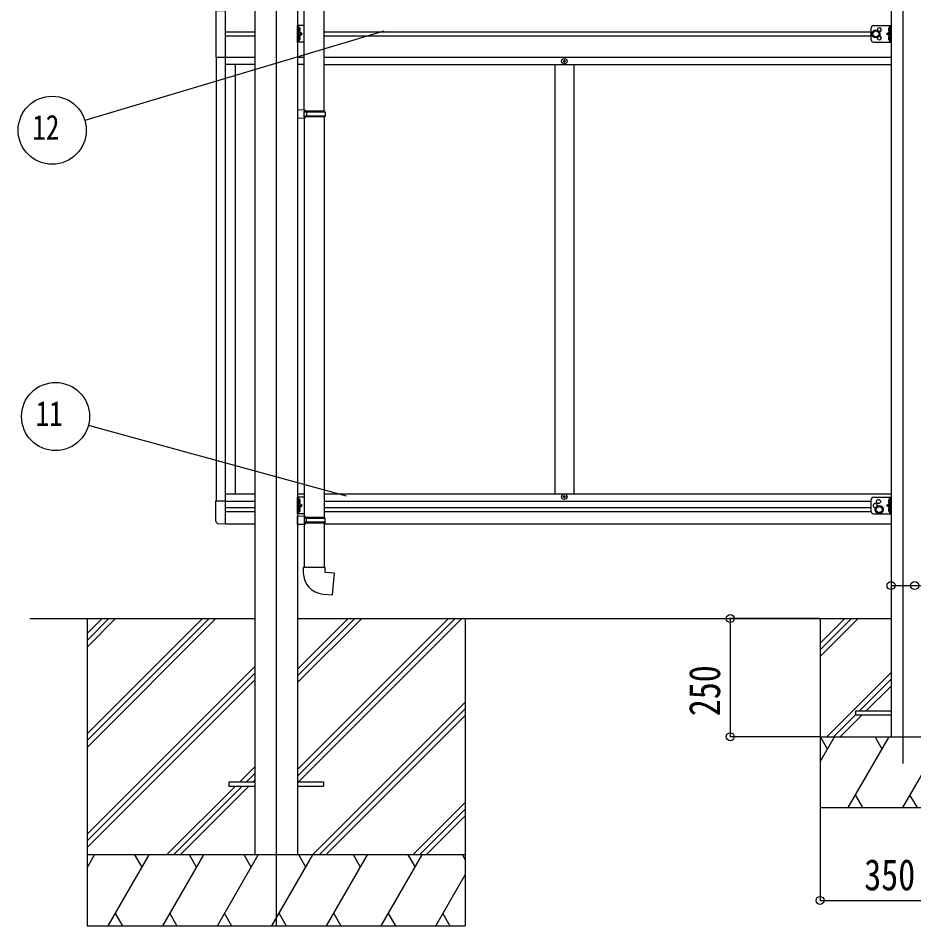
# Model space of a CAD drawing. Units: millimetres, scale not verified. Extents: x -10512 to 10512, y -7425 to 7425.
# Drawn here: x -2342 to -448, y -4840 to -2920 of the extents above; entities that cross this region are included whole.
import ezdxf
from ezdxf.enums import TextEntityAlignment as Align

# ---------------------------------------------------------------- set-up
doc = ezdxf.new("R2010")
doc.units = ezdxf.units.MM
doc.header["$LTSCALE"] = 30
for name, color, linetype in [('0-3_YKK_12', 2, 'Continuous'), ('0-4_YKK_13', 4, 'Continuous'), ('0-5_YKK_A1', 4, 'Continuous'), ('0-6_YKK_D', 6, 'Continuous')]:
    doc.layers.add(name, color=color, linetype=linetype)
doc.styles.add('ＭＳ ゴシック', font='')
doc.styles.get('ＭＳ ゴシック').set_extended_font_data('MS Gothic')

msp = doc.modelspace()

# ---------------------------------------------------------------- linework, layer by layer
at = {"layer": '0-3_YKK_12'}
for p, q in [((-1795.8, -1665.8), (-1795.8, -4840.21)), ((-470.8, -2070.22), (-470.8, -4497.07))]:
    msp.add_line(p, q, dxfattribs=at)
at = {"layer": '0-4_YKK_13'}
for p, q in [((-1736.6, -3114.83), (-1736.6, -2272.69)), ((-1694.6, -3117.39), (-1694.6, -2270.13)), ((-1750.6, -2971.19), (-1750.6, -2936.19)), ((-1736.6, -2936.19), (-1750.6, -2936.19)), ((-1748.1, -2971.19), (-1748.1, -2936.19)), ((-532.8, -2936.19), (-495.8, -2936.19)), ((-498.3, -2971.19), (-498.3, -2936.19)), ((-495.8, -2971.19), (-495.8, -2936.19)), ((-1747.6, -2948.69), (-1748.1, -2948.6)), ((-1748.1, -2953.69), (-1741.1, -2953.69)), ((-1747.6, -2940.69), (-1746.8, -2940.83)), ((-1747.6, -2948.69), (-1746.8, -2948.55)), ((-537.8, -2966.19), (-537.8, -2941.19)), ((-498.3, -2953.69), (-505.3, -2953.69)), ((-498.8, -2940.69), (-499.6, -2940.83)), ((-498.8, -2948.69), (-499.6, -2948.55)), ((-498.8, -2948.69), (-498.3, -2948.6)), ((-1736.6, -2971.19), (-1750.6, -2971.19)), ((-1747.6, -2966.69), (-1748.1, -2966.6)), ((-1747.6, -2958.69), (-1746.8, -2958.83)), ((-1747.6, -2966.69), (-1746.8, -2966.55)), ((-532.8, -2971.19), (-495.8, -2971.19)), ((-498.8, -2958.69), (-499.6, -2958.83)), ((-498.8, -2966.69), (-499.6, -2966.55)), ((-498.8, -2966.69), (-498.3, -2966.6)), ((-1188.3, -3011.19), (-1189.3, -3011.19)), ((-1185.3, -3012.19), (-1184.3, -3012.19)), ((-1734.6, -3114.89), (-1750.6, -3114.42)), ((-1750.6, -3114.42), (-1750.6, -3132.36)), ((-1734.6, -3116.89), (-1736.6, -3116.89)), ((-1693.6, -3117.39), (-1736.6, -3117.39)), ((-1692.6, -3119.39), (-1736.6, -3119.39)), ((-1692.6, -3127.39), (-1736.6, -3127.39)), ((-1734.6, -3116.89), (-1734.6, -3114.89)), ((-1732.13, -3119.39), (-1731.7, -3117.39)), ((-1692.6, -3119.39), (-1693.6, -3117.39)), ((-1692.6, -3127.39), (-1693.6, -3129.39)), ((-1692.6, -3119.39), (-1692.6, -3127.39)), ((-1734.6, -3131.89), (-1750.6, -3132.36)), ((-1693.6, -3129.39), (-1736.6, -3129.39)), ((-1736.6, -3131.95), (-1736.6, -3974.08)), ((-1734.6, -3131.89), (-1734.6, -3129.89)), ((-1694.6, -3129.39), (-1694.6, -3976.64)), ((-1750.6, -3968.69), (-1750.6, -3933.69)), ((-1736.6, -3933.69), (-1750.6, -3933.69)), ((-1748.1, -3968.69), (-1748.1, -3933.69)), ((-1188.3, -3933.19), (-1189.3, -3933.19)), ((-1185.3, -3932.19), (-1184.3, -3932.19)), ((-532.8, -3933.69), (-495.8, -3933.69)), ((-498.3, -3968.69), (-498.3, -3933.69)), ((-495.8, -3968.69), (-495.8, -3933.69)), ((-1923.3, -3984.4), (-1923.3, -3941.5)), ((-1923.3, -3941.5), (-1902.8, -3941.5)), ((-1902.8, -3990.69), (-1902.8, -3941.5)), ((-1747.6, -3946.19), (-1748.1, -3946.1)), ((-1748.1, -3951.19), (-1741.1, -3951.19)), ((-1747.6, -3938.19), (-1746.8, -3938.33)), ((-1747.6, -3946.19), (-1746.8, -3946.05)), ((-537.8, -3963.69), (-537.8, -3938.69)), ((-498.3, -3951.19), (-505.3, -3951.19)), ((-498.8, -3938.19), (-499.6, -3938.33)), ((-498.8, -3946.19), (-499.6, -3946.05)), ((-498.8, -3946.19), (-498.3, -3946.1)), ((-1736.6, -3968.69), (-1750.6, -3968.69)), ((-1734.6, -3974.14), (-1750.6, -3973.67)), ((-1750.6, -3991.61), (-1750.6, -3973.67)), ((-1747.6, -3964.19), (-1748.1, -3964.1)), ((-1747.6, -3956.19), (-1746.8, -3956.33)), ((-1747.6, -3964.19), (-1746.8, -3964.05)), ((-532.8, -3968.69), (-495.8, -3968.69)), ((-498.8, -3956.19), (-499.6, -3956.33)), ((-498.8, -3964.19), (-499.6, -3964.05)), ((-498.8, -3964.19), (-498.3, -3964.1)), ((-1902.8, -3990.69), (-1918.09, -3989.89)), ((-1734.6, -3991.14), (-1750.6, -3991.61)), ((-1693.6, -3976.64), (-1736.6, -3976.64)), ((-1692.6, -3978.64), (-1736.6, -3978.64)), ((-1692.6, -3986.64), (-1736.6, -3986.64)), ((-1693.6, -3988.64), (-1736.6, -3988.64)), ((-1734.6, -3989.14), (-1736.6, -3989.14)), ((-1736.6, -3991.2), (-1736.6, -4082.64)), ((-1734.6, -3974.14), (-1734.6, -3976.14)), ((-1734.6, -3989.14), (-1734.6, -3991.14)), ((-1732.13, -3986.64), (-1731.7, -3988.64)), ((-1694.6, -3988.64), (-1694.6, -4082.64)), ((-1692.6, -3978.64), (-1693.6, -3976.64)), ((-1692.6, -3986.64), (-1693.6, -3988.64)), ((-1692.6, -3986.64), (-1692.6, -3978.64)), ((-1692.6, -4082.64), (-1738.6, -4082.64)), ((-1738.6, -4082.64), (-1738.6, -4093.56)), ((-1692.6, -4092.64), (-1692.6, -4082.64)), ((-495.8, -4386.21), (-570.8, -4386.21)), ((-1895.8, -4535.71), (-1895.8, -4544.71)), ((-1895.8, -4535.71), (-1841, -4535.71)), ((-1895.8, -4544.71), (-1841, -4544.71)), ((-1750.6, -4535.71), (-1695.8, -4535.71)), ((-1750.6, -4544.71), (-1695.8, -4544.71)), ((-1695.8, -4535.71), (-1695.8, -4544.71))]:
    msp.add_line(p, q, dxfattribs=at)
for points in [[(-1902.8, -2904.69), (-1923.5, -2904.69), (-1923.5, -3002.69), (-1902.8, -3002.69)], [(-1748.49, -2944.69), (-1747.86, -2943.5), (-1745.62, -2942.39)], [(-1748.49, -2944.69), (-1747.86, -2945.88), (-1745.62, -2946.99)], [(-1747.6, -2948.69), (-1747.6, -2940.69), (-1748.1, -2940.78), (-1748.1, -2948.6)], [(-1748.1, -2958.69), (-1741.1, -2953.69), (-1748.1, -2948.69)], [(-498.3, -2958.69), (-505.3, -2953.69), (-498.3, -2948.69)], [(-497.92, -2944.69), (-498.55, -2943.5), (-500.78, -2942.39)], [(-497.92, -2944.69), (-498.55, -2945.88), (-500.78, -2946.99)], [(-498.8, -2948.69), (-498.8, -2940.69), (-498.3, -2940.78), (-498.3, -2948.6)], [(-1748.49, -2962.69), (-1747.86, -2961.5), (-1745.62, -2960.39)], [(-1748.49, -2962.69), (-1747.86, -2963.88), (-1745.62, -2964.99)], [(-1747.6, -2966.69), (-1747.6, -2958.69), (-1748.1, -2958.78), (-1748.1, -2966.6)], [(-497.92, -2962.69), (-498.55, -2961.5), (-500.78, -2960.39)], [(-497.92, -2962.69), (-498.55, -2963.88), (-500.78, -2964.99)], [(-498.8, -2966.69), (-498.8, -2958.69), (-498.3, -2958.78), (-498.3, -2966.6)], [(-1189.3, -3011.19), (-1189.3, -3012.19), (-1188.3, -3012.19)], [(-1186.3, -3010.19), (-1186.3, -3009.19), (-1187.3, -3009.19), (-1187.3, -3010.19)], [(-1187.3, -3013.19), (-1187.3, -3014.19), (-1186.3, -3014.19), (-1186.3, -3013.19)], [(-1184.3, -3012.19), (-1184.3, -3011.19), (-1185.3, -3011.19)], [(-1734.6, -3129.89), (-1736.6, -3129.89), (-1736.6, -3116.89)], [(-1732.13, -3119.39), (-1732.13, -3127.39), (-1731.7, -3129.39)], [(-1189.3, -3933.19), (-1189.3, -3932.19), (-1188.3, -3932.19)], [(-1187.3, -3931.19), (-1187.3, -3930.19), (-1186.3, -3930.19), (-1186.3, -3931.19)], [(-1186.3, -3934.19), (-1186.3, -3935.19), (-1187.3, -3935.19), (-1187.3, -3934.19)], [(-1184.3, -3932.19), (-1184.3, -3933.19), (-1185.3, -3933.19)], [(-1748.49, -3942.19), (-1747.86, -3941), (-1745.62, -3939.89)], [(-1748.49, -3942.19), (-1747.86, -3943.38), (-1745.62, -3944.49)], [(-1747.6, -3946.19), (-1747.6, -3938.19), (-1748.1, -3938.28), (-1748.1, -3946.1)], [(-1748.1, -3956.19), (-1741.1, -3951.19), (-1748.1, -3946.19)], [(-498.3, -3956.19), (-505.3, -3951.19), (-498.3, -3946.19)], [(-497.92, -3942.19), (-498.55, -3941), (-500.78, -3939.89)], [(-497.92, -3942.19), (-498.55, -3943.38), (-500.78, -3944.49)], [(-498.8, -3946.19), (-498.8, -3938.19), (-498.3, -3938.28), (-498.3, -3946.1)], [(-1748.49, -3960.19), (-1747.86, -3959), (-1745.62, -3957.89)], [(-1748.49, -3960.19), (-1747.86, -3961.38), (-1745.62, -3962.49)], [(-1747.6, -3964.19), (-1747.6, -3956.19), (-1748.1, -3956.28), (-1748.1, -3964.1)], [(-497.92, -3960.19), (-498.55, -3959), (-500.78, -3957.89)], [(-497.92, -3960.19), (-498.55, -3961.38), (-500.78, -3962.49)], [(-498.8, -3964.19), (-498.8, -3956.19), (-498.3, -3956.28), (-498.3, -3964.1)], [(-1734.6, -3976.14), (-1736.6, -3976.14), (-1736.6, -3989.14)], [(-1732.13, -3986.64), (-1732.13, -3978.64), (-1731.7, -3976.64)], [(-1697.52, -4138.38), (-1676.69, -4140.21), (-1672.68, -4094.38), (-1692.6, -4092.64)], [(-570.8, -4386.21), (-570.8, -4394.21), (-495.8, -4394.21)]]:
    msp.add_lwpolyline(points, dxfattribs=at)
for points in [[(-527.8, -2946.18), (-521.3, -2949.94), (-521.3, -2957.44), (-527.8, -2961.19), (-534.3, -2957.44), (-534.3, -2949.94)], [(-520.8, -3952.18), (-514.3, -3955.94), (-514.3, -3963.44), (-520.8, -3967.19), (-527.3, -3963.44), (-527.3, -3955.94)]]:
    msp.add_lwpolyline(points, close=True, dxfattribs=at)
for centre, radius in [((-527.8, -2953.69), 8.5), ((-527.8, -2953.69), 7.5), ((-527.8, -2953.69), 6.5), ((-1186.8, -3011.69), 5.9), ((-1186.8, -3932.69), 5.9), ((-520.8, -3959.69), 8.5), ((-520.8, -3959.69), 7.5), ((-520.8, -3959.69), 6.5), ((-522.3, -3942.69), 4.25)]:
    msp.add_circle(centre, radius, dxfattribs=at)
for centre, radius, start, end in [((-532.8, -2941.19), 5, 90, 180), ((-1746.96, -2941.72), 0.9, 32.05588, 80), ((-1746.96, -2947.66), 0.9, 280, 327.94412), ((-1751.7, -2944.69), 6.5, 327.94412, 32.05588), ((-520.8, -2945.19), 4.25, 274.76077, 186.29431), ((-494.7, -2944.69), 6.5, 147.94412, 212.05588), ((-499.45, -2941.72), 0.9, 100, 147.94412), ((-499.45, -2947.66), 0.9, 212.05588, 260), ((-1746.96, -2959.72), 0.9, 32.05588, 80), ((-1746.96, -2965.66), 0.9, 280, 327.94412), ((-1751.7, -2962.69), 6.5, 327.94412, 32.05588), ((-532.8, -2966.19), 5, 180, 270), ((-520.8, -2962.19), 4.25, 173.70569, 85.23923), ((-494.7, -2962.69), 6.5, 147.94412, 212.05588), ((-499.45, -2959.72), 0.9, 100, 147.94412), ((-499.45, -2965.66), 0.9, 212.05588, 260), ((-1188.3, -3010.19), 1, 270, 0), ((-1188.3, -3013.19), 1, 0, 90), ((-1185.3, -3010.19), 1, 180, 270), ((-1185.3, -3013.19), 1, 90, 180), ((-1188.3, -3931.19), 1, 270, 0), ((-1188.3, -3934.19), 1, 0, 90), ((-1185.3, -3931.19), 1, 180, 270), ((-1185.3, -3934.19), 1, 90, 180), ((-532.8, -3938.69), 5, 90, 180), ((-1746.96, -3939.22), 0.9, 32.05588, 80), ((-1746.96, -3945.16), 0.9, 280, 327.94412), ((-1751.7, -3942.19), 6.5, 327.94412, 32.05588), ((-529.3, -3951.19), 4.25, 342.88004, 287.12346), ((-494.7, -3942.19), 6.5, 147.94412, 212.05588), ((-499.45, -3939.22), 0.9, 100, 147.94412), ((-499.45, -3945.16), 0.9, 212.05588, 260), ((-1746.96, -3957.22), 0.9, 32.05588, 80), ((-1746.96, -3963.16), 0.9, 280, 327.94412), ((-1751.7, -3960.19), 6.5, 327.94412, 32.05588), ((-532.8, -3963.69), 5, 180, 270), ((-494.7, -3960.19), 6.5, 147.94412, 212.05588), ((-499.45, -3957.22), 0.9, 100, 147.94412), ((-499.45, -3963.16), 0.9, 212.05588, 260), ((-1917.8, -3984.4), 5.5, 180, 267), ((-1693.6, -4093.56), 45, 180, 265)]:
    msp.add_arc(centre, radius, start, end, dxfattribs=at)
at = {"layer": '0-5_YKK_A1'}
for p, q in [((-1841, -2061.21), (-1841, -4690.21)), ((-1750.6, -2061.21), (-1750.6, -4690.21)), ((-495.8, -2077.21), (-495.8, -4440.21)), ((-1902.8, -3990.69), (-1902.8, -2116.69)), ((-1902.8, -2949.19), (-1841, -2949.19)), ((-1694.6, -2949.19), (-537.8, -2949.19)), ((-1841, -2958.19), (-1902.8, -2958.19)), ((-537.8, -2958.19), (-1694.6, -2958.19)), ((-1922.8, -3002.69), (-1922.8, -3941.49)), ((-1902.8, -3002.69), (-1841, -3002.69)), ((-1750.6, -3002.69), (-1736.6, -3002.69)), ((-1694.6, -3002.69), (-495.8, -3002.69)), ((-1841, -3018.19), (-1902.8, -3018.19)), ((-1882.8, -3018.19), (-1882.8, -3926.19)), ((-1736.6, -3018.19), (-1750.6, -3018.19)), ((-1694.6, -3018.19), (-495.8, -3018.19)), ((-1206.8, -3018.19), (-1206.8, -3926.19)), ((-1166.8, -3018.19), (-1166.8, -3926.19)), ((-1902.8, -3926.19), (-1841, -3926.19)), ((-1750.6, -3926.19), (-1736.6, -3926.19)), ((-1694.6, -3926.19), (-495.8, -3926.19)), ((-1902.8, -3941.69), (-1841, -3941.69)), ((-1694.6, -3941.69), (-537.8, -3941.69)), ((-1902.8, -3955.19), (-1841, -3955.19)), ((-1902.8, -3964.19), (-1841, -3964.19)), ((-1694.6, -3955.19), (-537.8, -3955.19)), ((-1694.6, -3964.19), (-537.78, -3964.19)), ((-1902.8, -3990.19), (-1841, -3990.19)), ((-1694.6, -3990.19), (-495.8, -3990.19)), ((-2316.84, -4190.21), (-1841, -4190.21)), ((-2196, -4190.21), (-2196, -4840.21)), ((-2196, -4434.38), (-1951.82, -4190.21)), ((-2196, -4448.53), (-1937.68, -4190.21)), ((-2196, -4462.67), (-1923.54, -4190.21)), ((-2196, -4250.54), (-2135.67, -4190.21)), ((-2196, -4236.4), (-2149.81, -4190.21)), ((-2196, -4222.25), (-2163.96, -4190.21)), ((-1750.8, -4509.68), (-1431.32, -4190.21)), ((-1750.8, -4523.82), (-1417.18, -4190.21)), ((-1750.8, -4325.84), (-1615.17, -4190.21)), ((-1750.8, -4311.69), (-1629.31, -4190.21)), ((-1750.8, -4297.55), (-1643.46, -4190.21)), ((-1750.6, -4190.21), (-495.8, -4190.21)), ((-1748.54, -4535.71), (-1403.04, -4190.21)), ((-1396, -4190.21), (-1396, -4840.21)), ((-645.8, -4190.21), (-645.8, -4590.21)), ((-645.8, -4242.56), (-593.45, -4190.21)), ((-645.8, -4256.7), (-579.31, -4190.21)), ((-645.8, -4270.84), (-565.17, -4190.21)), ((-2196, -4646.52), (-1841.2, -4291.72)), ((-2196, -4660.66), (-1841.2, -4305.86)), ((-631.32, -4440.21), (-495.8, -4304.69)), ((-563.18, -4386.21), (-495.8, -4318.83)), ((-2196, -4674.8), (-1841.2, -4320)), ((-549.04, -4386.21), (-495.8, -4332.97)), ((-1719.19, -4690.21), (-1396, -4367.02)), ((-1705.05, -4690.21), (-1396, -4381.16)), ((-1690.91, -4690.21), (-1396, -4395.3)), ((-617.18, -4440.21), (-570.8, -4393.83)), ((-603.04, -4440.21), (-557.04, -4394.21)), ((-645.8, -4440.21), (-295.8, -4440.21)), ((-645.8, -4493.32), (-615.14, -4440.21)), ((-630.14, -4466.19), (-645.14, -4440.21)), ((-586.27, -4590.21), (-499.67, -4440.21)), ((-514.67, -4466.19), (-529.67, -4440.21)), ((-470.8, -4590.21), (-384.2, -4440.21)), ((-1873.06, -4535.71), (-1841.2, -4503.85)), ((-1858.92, -4535.71), (-1841.2, -4517.99)), ((-2027.56, -4690.21), (-1882.06, -4544.71)), ((-2013.42, -4690.21), (-1867.92, -4544.71)), ((-1999.28, -4690.21), (-1853.78, -4544.71)), ((-1844.78, -4535.71), (-1841.2, -4532.13)), ((-571.27, -4564.23), (-556.27, -4590.21)), ((-455.8, -4564.23), (-440.8, -4590.21)), ((-1507.06, -4690.21), (-1396, -4579.15)), ((-1492.92, -4690.21), (-1396, -4593.29)), ((-1478.78, -4690.21), (-1396, -4607.43)), ((-645.8, -4590.21), (-295.8, -4590.21)), ((-1396, -4690.21), (-2196, -4690.21)), ((-2196, -4717.71), (-2180.12, -4690.21)), ((-2151.26, -4840.21), (-2064.65, -4690.21)), ((-2079.65, -4716.19), (-2094.65, -4690.21)), ((-2035.79, -4840.21), (-1949.18, -4690.21)), ((-1964.18, -4716.19), (-1979.19, -4690.21)), ((-1920.32, -4840.21), (-1833.71, -4690.21)), ((-1848.71, -4716.19), (-1863.72, -4690.21)), ((-1804.85, -4840.21), (-1718.24, -4690.21)), ((-1733.24, -4716.19), (-1748.25, -4690.21)), ((-1689.38, -4840.21), (-1602.77, -4690.21)), ((-1617.77, -4716.19), (-1632.77, -4690.21)), ((-1573.91, -4840.21), (-1487.3, -4690.21)), ((-1517.3, -4690.21), (-1502.3, -4716.19)), ((-1401.83, -4690.21), (-1396, -4700.31)), ((-1458.44, -4840.21), (-1396, -4732.07)), ((-2136.26, -4814.23), (-2121.26, -4840.21)), ((-2020.79, -4814.23), (-2005.79, -4840.21)), ((-1905.32, -4814.23), (-1890.32, -4840.21)), ((-1789.85, -4814.23), (-1774.85, -4840.21)), ((-1674.38, -4814.23), (-1659.38, -4840.21)), ((-1558.91, -4814.23), (-1543.91, -4840.21)), ((-1443.44, -4814.23), (-1428.44, -4840.21)), ((-2196, -4840.21), (-1396, -4840.21))]:
    msp.add_line(p, q, dxfattribs=at)
at = {"layer": '0-6_YKK_D'}
for p, q in [((-1568.29, -2948.23), (-2200.59, -3136.89)), ((-1647.06, -3931.55), (-2193.09, -3782.03)), ((-495.8, -4081.25), (-495.8, -4121.5)), ((-646.8, -4190.21), (-836.77, -4190.21)), ((-835.77, -4190.21), (-835.77, -4440.21)), ((-646.8, -4440.21), (-836.77, -4440.21)), ((-645.8, -4591.21), (-645.8, -4787.48)), ((-645.8, -4786.48), (-295.8, -4786.48))]:
    msp.add_line(p, q, dxfattribs=at)
msp.add_lwpolyline([(-495.8, -4120.5), (-445.8, -4120.5), (-302.87, -4120.5)], dxfattribs=at)
for centre, radius in [((-2269.58, -3157.47), 72), ((-2262.53, -3763.01), 72), ((-495.8, -4120.5), 8.5), ((-445.8, -4120.5), 8.5), ((-835.77, -4190.21), 8.5), ((-835.77, -4440.21), 8.5), ((-645.8, -4786.48), 8.5)]:
    msp.add_circle(centre, radius, dxfattribs=at)

# ---------------------------------------------------------------- texts
at = {"layer": '0-6_YKK_D', "style": 'ＭＳ ゴシック', "width": 0.8}
for s, height, p in [('12', 52.79, (-2311.82, -3193.47)), ('11', 52.79, (-2304.77, -3799.01)), ('350', 65.98, (-552.4, -4784.81))]:
    msp.add_text(s, height=height, dxfattribs=at).set_placement(p, align=Align.BOTTOM_LEFT)
msp.add_text('250', height=65.98, rotation=90, dxfattribs=at).set_placement((-837.44, -4396.81), align=Align.BOTTOM_LEFT)

doc.saveas('drawing.dxf')
